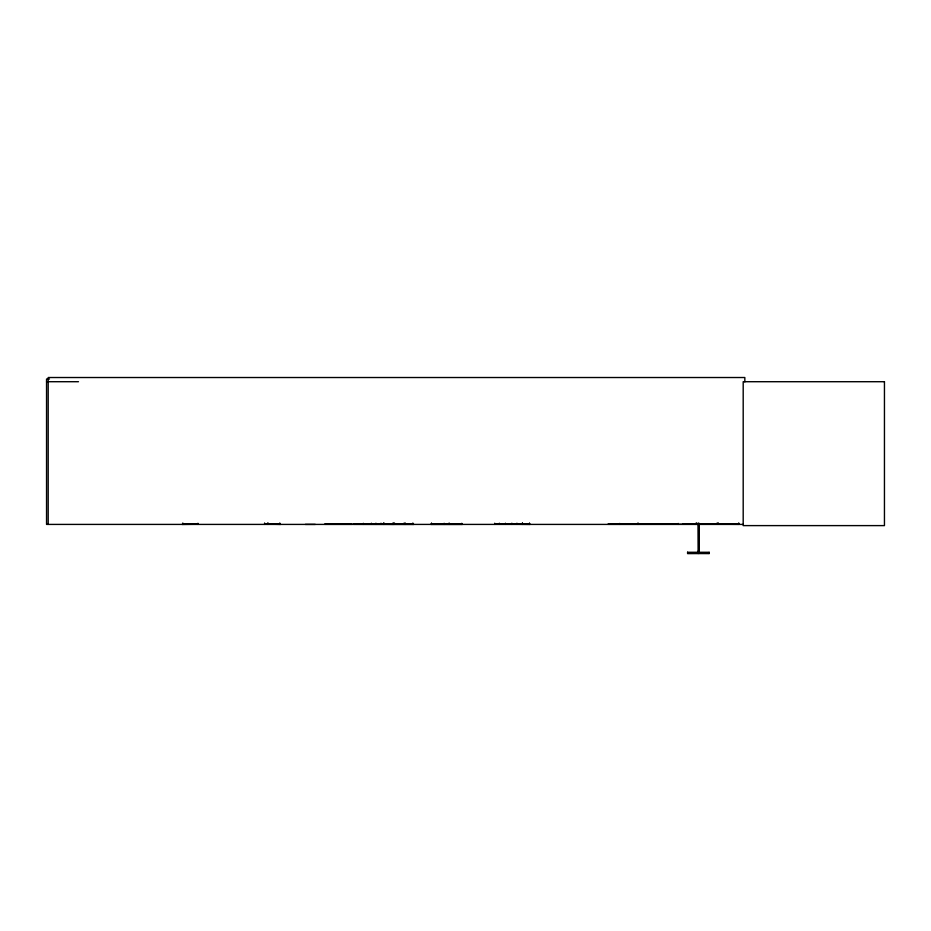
<?xml version="1.0" encoding="UTF-8"?>
<svg xmlns="http://www.w3.org/2000/svg" width="931" height="931" viewBox="0 0 931 931"><rect width="100%" height="100%" fill="white"/><g stroke="black" fill="none" stroke-linecap="round" stroke-linejoin="round"><path stroke-width="1.4" d="M371.364 524.351L371.364 523.21M392.952 523.21L392.812 524.258M696.597 524.351L696.609 523.21M709.154 552.386L709.154 553.48M718.255 524.106L718.197 523.21M716.928 524.106L716.928 523.21M738.504 524.106L738.516 523.21M363.299 524.211L363.323 523.303L363.416 524.409M430.867 524.409L462.358 524.409M431.449 524.211L431.484 523.303M182.022 524.409L197.826 524.258L197.931 523.303L198.047 524.409M182.744 524.211L182.767 523.303M394.511 523.303L394.372 524.258M404.263 524.409L404.217 523.303M405.171 524.409L405.183 523.303M267.709 524.211L267.756 523.303M448.986 524.258L449.068 523.303M49.459 379.022L46.55 379.022L46.55 524.409L743.38 524.409M46.55 381.71L78.483 381.71M325 523.816L351.976 523.85M353.815 523.816L380.791 523.816M608.246 523.816L678.233 523.874M182.767 524.106L197.931 524.106M264.707 523.303L264.707 524.106L279.975 524.258M363.323 524.106L393.592 524.351L393.51 523.21M394.511 524.106L413.096 524.258M431.484 524.106L461.834 524.258M529.599 524.258L494.85 524.106L530.123 524.409M683.156 524.025L738.993 524.351L738.97 523.21M325.024 524.328L351.953 524.328M353.838 524.328L413.911 524.409M608.28 524.328L738.993 524.281M697.773 551.385L699.1 551.385M698.006 551.978L698.867 551.978M687.706 553.189L709.306 553.363L687.718 553.433M444.238 524.258L444.157 523.303L444.064 524.409M280.615 524.409L264.707 524.106M687.706 552.386L687.718 553.48M717.394 524.106L717.452 523.21M718.336 524.106L718.395 523.21M696.819 524.351L696.749 523.21M744.835 381.885L744.835 377.52L48.191 377.52L48.191 524.409M722.177 524.374L722.142 523.746L683.156 523.746L683.156 524.374M698.878 523.269L698.878 553.48M698.75 523.269L698.739 552.048M698.006 523.269L698.122 553.48M695.864 523.21L695.864 524.409M638.084 523.21L638.084 524.409M637.944 523.21L637.944 524.409M619.732 523.455L619.778 524.409M529.518 523.303L529.518 524.106M529.425 523.21L529.425 524.409M522.524 523.21L522.524 524.409M522.384 523.21L522.384 524.409M522.233 523.303L522.233 524.106M516.926 523.21L516.926 524.409M511.841 523.21L511.841 524.409M505.393 523.21L505.393 524.409M499.33 523.21L499.33 524.409M494.722 523.21L494.722 524.409M461.753 524.106L461.753 523.303L461.66 524.409M449.161 523.21L449.161 524.409M431.565 523.21L431.565 524.409M412.957 523.303L412.957 524.106M412.817 523.21L412.817 524.409M405.311 523.21L405.311 524.409M404.077 523.21L404.077 524.409M394.639 523.21L394.639 524.409M393.091 523.21L393.091 524.409M384.34 523.21L384.34 524.409M383.607 523.21L383.607 524.409M383.467 523.21L383.467 524.409M381 523.21L381 524.409M375.915 523.21L375.915 524.409M315.272 524.409L305.345 524.409M279.87 523.303L279.87 524.106M279.754 523.21L279.754 524.409M268.047 523.21L268.047 524.409M267.907 523.21L267.907 524.409M264.59 523.21L264.59 524.409M182.883 523.21L182.883 524.409M687.578 552.316L687.567 553.48L709.306 553.48L709.294 552.281L687.578 552.281M884.45 381.71L743.194 381.71L743.194 525.608L884.45 525.608L884.45 381.71M678.233 524.409L678.233 523.455L678.187 524.409"/></g></svg>
